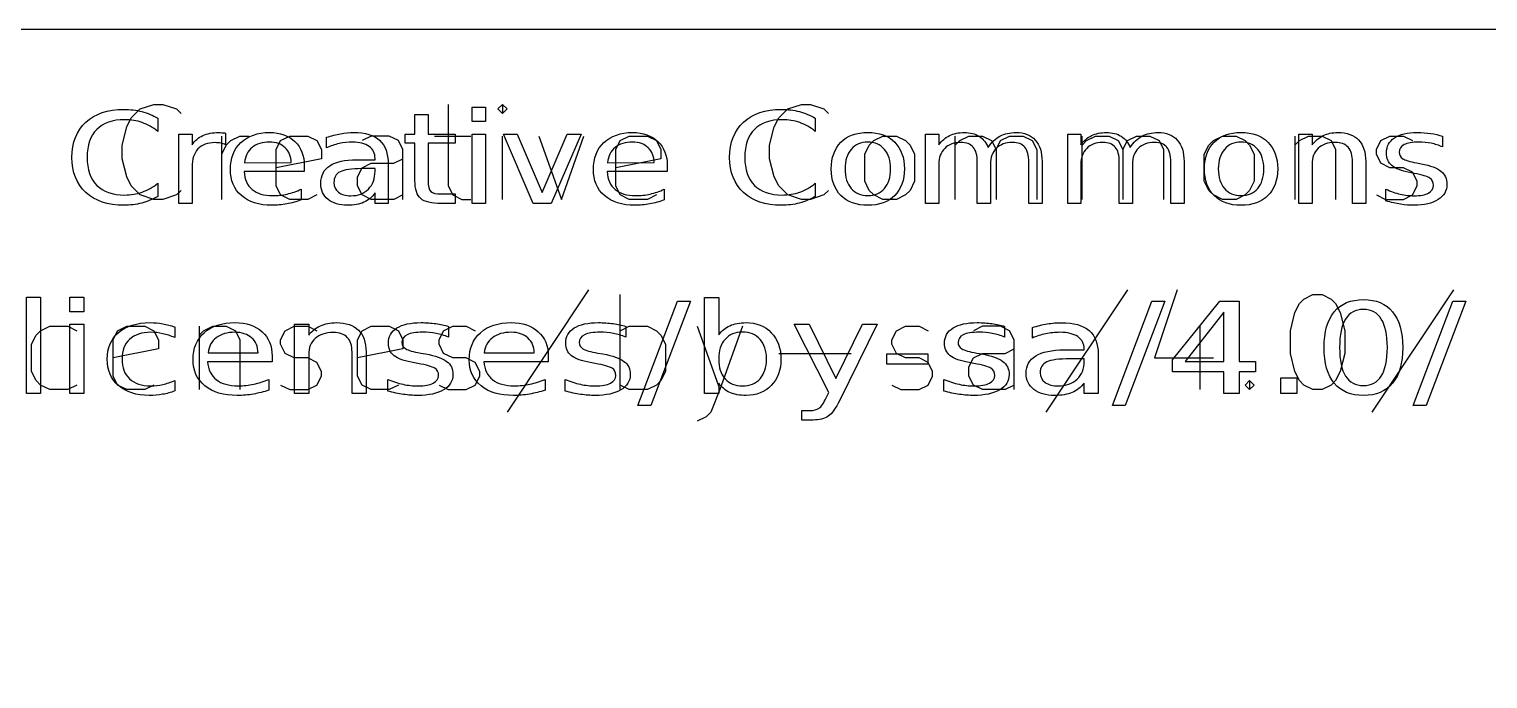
# Model space of a CAD drawing. Header units: millimetres. Extents: x 10 to 287, y 10 to 200.
# Drawn here: x 214.71 to 237.72, y 33.75 to 44 of the extents above; entities that cross this region are included whole.
import ezdxf

# ---------------------------------------------------------------- set-up
doc = ezdxf.new("R2010")
doc.units = ezdxf.units.MM
doc.layers.get('0').update_dxf_attribs({"linetype": 'CONTINUOUS'})

msp = doc.modelspace()

# ---------------------------------------------------------------- linework, layer by layer
at = {"color": 7}
for points in [[(177.0022, 44), (285.0022, 44), (285.0022, 12), (177.0022, 12)], [(216.73344, 42.59564)], [(221.69614, 42.76934), (221.90278, 42.76934), (221.90278, 42.5418), (221.69614, 42.5418)], [(227.10692, 42.59557)], [(221.69614, 42.34356), (221.90278, 42.34356), (221.90278, 41.24981), (221.69614, 41.24981)], [(222.1869, 42.34356), (222.40589, 42.34356), (222.79896, 41.42559), (223.19202, 42.34356), (223.41101, 42.34356), (222.93934, 41.24981), (222.65858, 41.24981)], [(227.93572, 42.36988)], [(233.8238, 42.3699)], [(228.1723, 41.3139), (228.0295, 41.3853), (227.958, 41.4567), (227.8866, 41.5996), (227.8866, 42.0282), (227.958, 42.171), (228.0295, 42.2424), (228.1723, 42.3139), (228.3866, 42.3139), (228.5295, 42.2424), (228.6009, 42.171), (228.6723, 42.0282), (228.6723, 41.5996), (228.6009, 41.4567), (228.5295, 41.3853), (228.3866, 41.3139)], [(227.93574, 42.21754)], [(233.5295, 41.3139), (233.3866, 41.3853), (233.3152, 41.4567), (233.2437, 41.5996), (233.2437, 42.0282), (233.3152, 42.171), (233.3866, 42.2424), (233.5295, 42.3139), (233.7437, 42.3139), (233.8866, 42.2424), (233.958, 42.171), (234.0295, 42.0282), (234.0295, 41.5996), (233.958, 41.4567), (233.8866, 41.3853), (233.7437, 41.3139)], [(233.82382, 42.21756)], [(235.78912, 41.90985)], [(219.04577, 41.84162)], [(224.77213, 41.84159)], [(234.958, 39.8139), (235.1009, 39.8139), (235.2437, 39.7424), (235.3152, 39.671), (235.3866, 39.5282), (235.458, 39.2424), (235.458, 38.8853), (235.3866, 38.5996), (235.3152, 38.4567), (235.2437, 38.3853), (235.1009, 38.3139), (234.958, 38.3139), (234.8152, 38.3853), (234.7437, 38.4567), (234.6723, 38.5996), (234.6009, 38.8853), (234.6009, 39.2424), (234.6723, 39.5282), (234.7437, 39.671), (234.8152, 39.7424)], [(214.66527, 39.76945), (214.88643, 39.76945), (214.88643, 38.24992), (214.66527, 38.24992)], [(215.34918, 39.76945), (215.57034, 39.76945), (215.57034, 39.54191), (215.34918, 39.54191)], [(224.93353, 39.70783), (225.13786, 39.70783), (224.51285, 38.06427), (224.30851, 38.06427)], [(232.41807, 39.70781), (232.6224, 39.70781), (231.99739, 38.06425), (231.79306, 38.06425)], [(233.48901, 39.70781), (233.7943, 39.70781), (233.7943, 38.75761), (234.05032, 38.75761), (234.05032, 38.59355), (233.7943, 38.59355), (233.7943, 38.2498), (233.55271, 38.2498), (233.55271, 38.59355), (232.7426, 38.59355), (232.7426, 38.78398)], [(235.75348, 39.73417)], [(235.75348, 39.57792)], [(237.16217, 39.70777), (237.3665, 39.70777), (236.74148, 38.06421), (236.53715, 38.06421)], [(233.55271, 39.53593), (232.93972, 38.75761), (233.55271, 38.75761)], [(215.34918, 39.34367), (215.57034, 39.34367), (215.57034, 38.24992), (215.34918, 38.24992)], [(217.00186, 39.30168)], [(221.31925, 39.31147)], [(224.11619, 39.31143)], [(230.0923, 39.31143)], [(220.01998, 38.90991)], [(218.53795, 38.8417)], [(222.89502, 38.84164)], [(226.3362, 38.79572)], [(228.23408, 38.87775), (228.88193, 38.87775), (228.88193, 38.71759), (228.23408, 38.71759)], [(234.45177, 38.49784), (234.70538, 38.49784), (234.70538, 38.2498), (234.45177, 38.2498)]]:
    msp.add_lwpolyline(points, close=True, dxfattribs=at)
for points in [[(217.1009, 41.4567), (217.0295, 41.3853), (216.8152, 41.3139), (216.6723, 41.3139), (216.458, 41.3853), (216.3152, 41.5282), (216.2437, 41.671), (216.1723, 41.9567), (216.1723, 42.171), (216.2437, 42.4567), (216.3152, 42.5996), (216.458, 42.7424), (216.6723, 42.8139), (216.8152, 42.8139), (217.0295, 42.7424), (217.1009, 42.671)], [(221.3152, 42.8139), (221.3152, 41.5282), (221.3866, 41.3853), (221.5295, 41.3139), (221.6723, 41.3139)], [(222.1723, 42.8139), (222.1009, 42.7424), (222.1723, 42.671), (222.2437, 42.7424), (222.1723, 42.8139), (222.1723, 42.671)], [(227.3152, 41.4567), (227.2437, 41.3853), (227.0295, 41.3139), (226.8866, 41.3139), (226.6723, 41.3853), (226.5295, 41.5282), (226.458, 41.671), (226.3866, 41.9567), (226.3866, 42.171), (226.458, 42.4567), (226.5295, 42.5996), (226.6723, 42.7424), (226.8866, 42.8139), (227.0295, 42.8139), (227.2437, 42.7424), (227.3152, 42.671)], [(216.73344, 42.59554), (216.73344, 42.38753)], [(220.79098, 41.61019), (220.79098, 42.20394), (220.63937, 42.20394), (220.63937, 42.34359), (220.79098, 42.34359), (220.79098, 42.65413), (220.99873, 42.6541)], [(220.99873, 42.6541), (220.99873, 42.34356), (221.42436, 42.34356), (221.42436, 42.20391), (220.99873, 42.20391), (220.99873, 41.61016)], [(227.10692, 42.59547), (227.10692, 42.38746)], [(217.27477, 41.82624), (217.27477, 41.25007), (217.06701, 41.25007), (217.06701, 42.34382), (217.27477, 42.34382), (217.27477, 42.1739)], [(217.80265, 42.36016), (217.8037, 42.17562)], [(229.05545, 41.868), (229.05545, 41.24984), (228.84769, 41.24984), (228.84769, 42.34359), (229.05545, 42.34359), (229.05545, 42.17367)], [(231.29588, 41.868), (231.29588, 41.24984), (231.08812, 41.24984), (231.08812, 42.34359), (231.29588, 42.34359), (231.29588, 42.17367)], [(234.94347, 41.86788), (234.94347, 41.24972), (234.73571, 41.24972), (234.73571, 42.34347), (234.94347, 42.34347), (234.94347, 42.17355)], [(217.7437, 41.3139), (217.7437, 42.3139)], [(217.7437, 42.0282), (217.8152, 42.171), (217.8866, 42.2424), (218.0295, 42.3139), (218.1723, 42.3139)], [(219.2437, 41.3853), (219.1009, 41.3139), (218.8152, 41.3139), (218.6723, 41.3853), (218.6009, 41.5282), (218.6009, 42.0996), (218.6723, 42.2424), (218.8152, 42.3139), (219.1009, 42.3139), (219.2437, 42.2424), (219.3152, 42.0996), (219.3152, 41.9567), (218.6009, 41.8139)], [(219.39844, 42.12761), (219.39844, 42.29362)], [(220.6009, 41.3139), (220.6009, 42.0996), (220.5295, 42.2424), (220.3866, 42.3139), (220.1009, 42.3139), (219.958, 42.2424)], [(221.1009, 42.3139), (221.6723, 42.3139)], [(222.1723, 41.3139), (222.1723, 42.3139)], [(222.7437, 42.3139), (223.1009, 41.3139), (223.458, 42.3139)], [(224.6009, 41.3853), (224.458, 41.3139), (224.1723, 41.3139), (224.0295, 41.3853), (223.958, 41.5282), (223.958, 42.0996), (224.0295, 42.2424), (224.1723, 42.3139), (224.458, 42.3139), (224.6009, 42.2424), (224.6723, 42.0996), (224.6723, 41.9567), (223.958, 41.8139)], [(229.3152, 41.3139), (229.3152, 42.3139)], [(229.3152, 42.171), (229.3866, 42.2424), (229.5295, 42.3139), (229.7437, 42.3139), (229.8866, 42.2424), (229.958, 42.0996), (229.958, 41.3139)], [(229.83483, 42.13372), (229.83477, 42.13356)], [(229.958, 42.0996), (230.0295, 42.2424), (230.1723, 42.3139), (230.3866, 42.3139), (230.5295, 42.2424), (230.6009, 42.0996), (230.6009, 41.3139)], [(231.3152, 41.3139), (231.3152, 42.3139)], [(231.3152, 42.171), (231.3866, 42.2424), (231.5295, 42.3139), (231.7437, 42.3139), (231.8866, 42.2424), (231.958, 42.0996), (231.958, 41.3139)], [(231.958, 42.0996), (232.0295, 42.2424), (232.1723, 42.3139), (232.3866, 42.3139), (232.5295, 42.2424), (232.6009, 42.0996), (232.6009, 41.3139)], [(232.07527, 42.13372), (232.07523, 42.13356)], [(234.6723, 42.3139), (234.6723, 41.3139)], [(234.6723, 42.171), (234.7437, 42.2424), (234.8866, 42.3139), (235.1009, 42.3139), (235.2437, 42.2424), (235.3152, 42.0996), (235.3152, 41.3139)], [(235.958, 41.3853), (236.1009, 41.3139), (236.3866, 41.3139), (236.5295, 41.3853), (236.6009, 41.5282), (236.6009, 41.5996), (236.5295, 41.7424), (236.3866, 41.8139), (236.1723, 41.8139), (236.0295, 41.8853), (235.958, 42.0282), (235.958, 42.0996), (236.0295, 42.2424), (236.1723, 42.3139), (236.3866, 42.3139), (236.5295, 42.2424)], [(237.00296, 42.3114), (237.00311, 42.31131)], [(237.00311, 42.31131), (237.00311, 42.14139)], [(218.10247, 41.89332), (218.83913, 41.89433)], [(219.87233, 41.94011), (220.16207, 41.94011), (220.16207, 41.95771)], [(220.6009, 41.3853), (220.458, 41.3139), (220.1009, 41.3139), (219.958, 41.3853), (219.8866, 41.5282), (219.8866, 41.671), (219.958, 41.8139), (220.1009, 41.8853), (220.458, 41.8853), (220.6009, 41.9567)], [(223.82883, 41.89329), (224.56549, 41.8943)], [(229.86962, 41.86792), (229.86962, 41.24976), (229.66186, 41.24976), (229.66186, 41.90405)], [(230.68379, 41.90991), (230.68379, 41.24976), (230.47603, 41.24976), (230.47603, 41.90405)], [(232.11006, 41.86792), (232.11006, 41.24976), (231.9023, 41.24976), (231.9023, 41.90405)], [(232.92424, 41.90991), (232.92424, 41.24976), (232.71648, 41.24976), (232.71648, 41.90405)], [(235.78911, 41.90994), (235.78911, 41.24979), (235.58247, 41.24979), (235.58247, 41.90408)], [(236.59425, 41.88944), (236.66505, 41.87574)], [(219.04577, 41.84163), (219.04577, 41.75373), (218.09568, 41.75373)], [(220.16208, 41.75955), (220.16208, 41.79955), (219.95655, 41.79963)], [(220.36871, 41.87383), (220.36871, 41.24981), (220.16207, 41.24981), (220.16207, 41.41582)], [(220.36875, 41.87363), (220.36871, 41.87383)], [(224.77213, 41.8416), (224.77213, 41.7537), (223.82204, 41.7537)], [(236.5527, 41.7254), (236.4808, 41.7401)], [(216.73344, 41.5682), (216.73344, 41.36214)], [(218.99748, 41.47543), (218.99748, 41.30551)], [(224.72384, 41.4754), (224.72384, 41.30548)], [(227.10692, 41.56813), (227.10692, 41.36207)], [(236.10913, 41.28981), (236.10913, 41.47535)], [(221.21215, 41.40018), (221.4244, 41.40018), (221.4244, 41.24979), (221.21215, 41.24979)], [(223.5295, 39.8853), (222.2437, 37.9567)], [(224.0295, 38.3139), (224.0295, 39.8139)], [(232.0295, 39.8853), (230.7437, 37.9567)], [(232.8152, 39.8853), (232.458, 38.8139), (233.3866, 38.8139)], [(237.1723, 39.8853), (235.8866, 37.9567)], [(225.58378, 38.41395), (225.58378, 38.24989), (225.36142, 38.24989), (225.36142, 39.76942), (225.58378, 39.76942), (225.58378, 39.17755)], [(215.458, 38.3853), (215.3152, 38.3139), (215.0295, 38.3139), (214.8866, 38.3853), (214.8152, 38.4567), (214.7437, 38.5996), (214.7437, 39.0282), (214.8152, 39.171), (214.8866, 39.2424), (215.0295, 39.3139), (215.3152, 39.3139), (215.458, 39.2424)], [(216.6723, 38.3853), (216.5295, 38.3139), (216.2437, 38.3139), (216.1009, 38.3853), (216.0295, 38.5282), (216.0295, 39.0996), (216.1009, 39.2424), (216.2437, 39.3139), (216.5295, 39.3139), (216.6723, 39.2424), (216.7437, 39.0996), (216.7437, 38.9567), (216.0295, 38.8139)], [(217.00186, 39.30168), (217.00186, 39.13371)], [(217.3866, 39.3139), (217.3866, 38.3139)], [(217.3866, 39.171), (217.458, 39.2424), (217.6009, 39.3139), (217.8152, 39.3139), (217.958, 39.2424), (218.0295, 39.0996), (218.0295, 38.3139)], [(218.6723, 38.3853), (218.8152, 38.3139), (219.1009, 38.3139), (219.2437, 38.3853), (219.3152, 38.5282), (219.3152, 38.5996), (219.2437, 38.7424), (219.1009, 38.8139), (218.8866, 38.8139), (218.7437, 38.8853), (218.6723, 39.0282), (218.6723, 39.0996), (218.7437, 39.2424), (218.8866, 39.3139), (219.1009, 39.3139), (219.2437, 39.2424)], [(219.11491, 38.86795), (219.11491, 38.24979), (218.89255, 38.24979), (218.89255, 39.34354), (219.11491, 39.34354), (219.11491, 39.17362)], [(220.5295, 38.3853), (220.3866, 38.3139), (220.1009, 38.3139), (219.958, 38.3853), (219.8866, 38.5282), (219.8866, 39.0996), (219.958, 39.2424), (220.1009, 39.3139), (220.3866, 39.3139), (220.5295, 39.2424), (220.6009, 39.0996), (220.6009, 38.9567), (219.8866, 38.8139)], [(221.1723, 38.3853), (221.3152, 38.3139), (221.6009, 38.3139), (221.7437, 38.3853), (221.8152, 38.5282), (221.8152, 38.5996), (221.7437, 38.7424), (221.6009, 38.8139), (221.3866, 38.8139), (221.2437, 38.8853), (221.1723, 39.0282), (221.1723, 39.0996), (221.2437, 39.2424), (221.3866, 39.3139), (221.6009, 39.3139), (221.7437, 39.2424)], [(221.31926, 39.31138), (221.31926, 39.14146)], [(224.0295, 39.2424), (224.1723, 39.3139), (224.458, 39.3139), (224.6009, 39.2424), (224.6723, 39.171), (224.7437, 39.0282), (224.7437, 38.5996), (224.6723, 38.4567), (224.6009, 38.3853), (224.458, 38.3139), (224.1723, 38.3139), (224.0295, 38.3853)], [(224.1162, 39.31134), (224.1162, 39.14142)], [(225.2437, 39.3139), (225.6009, 38.3139)], [(225.958, 39.3139), (225.6009, 38.3139), (225.458, 37.9567), (225.3866, 37.8853), (225.2437, 37.8139)], [(227.27853, 38.18537), (227.31823, 38.26737), (226.77374, 39.34354), (227.00812, 39.34354), (227.42881, 38.48807), (227.84949, 39.34354), (228.08387, 39.34354), (227.49248, 38.14826)], [(228.3152, 38.3853), (228.458, 38.3139), (228.7437, 38.3139), (228.8866, 38.3853), (228.958, 38.5282), (228.958, 38.5996), (228.8866, 38.7424), (228.7437, 38.8139), (228.5295, 38.8139), (228.3866, 38.8853), (228.3152, 39.0282), (228.3152, 39.0996), (228.3866, 39.2424), (228.5295, 39.3139), (228.7437, 39.3139), (228.8866, 39.2424)], [(230.2437, 38.3139), (230.2437, 39.0996), (230.1723, 39.2424), (230.0295, 39.3139), (229.7437, 39.3139), (229.6009, 39.2424)], [(230.0923, 39.31134), (230.0923, 39.14142)], [(230.53101, 39.1276), (230.53101, 39.29361)], [(233.1723, 39.3139), (233.1723, 38.3139)], [(217.52832, 38.8934), (218.3168, 38.89441)], [(220.01996, 38.91001), (220.01996, 38.24986), (219.7988, 38.24986), (219.7988, 38.90415)], [(220.88179, 38.88951), (220.95749, 38.87581)], [(221.88538, 38.89334), (222.67386, 38.89435)], [(223.67873, 38.88947), (223.75443, 38.87577)], [(230.2437, 38.3853), (230.1009, 38.3139), (229.7437, 38.3139), (229.6009, 38.3853), (229.5295, 38.5282), (229.5295, 38.671), (229.6009, 38.8139), (229.7437, 38.8853), (230.1009, 38.8853), (230.2437, 38.9567)], [(229.65483, 38.88947), (229.73053, 38.87577)], [(231.03823, 38.9401), (231.34833, 38.9401), (231.34833, 38.9577)], [(218.53795, 38.84171), (218.53795, 38.75381), (217.52111, 38.75381)], [(220.8373, 38.72547), (220.7604, 38.74017)], [(222.89502, 38.84165), (222.89502, 38.75375), (221.87817, 38.75375)], [(223.63424, 38.72543), (223.55734, 38.74013)], [(226.5295, 38.8853), (227.6723, 38.8853)], [(229.61034, 38.72543), (229.53344, 38.74013)], [(231.34831, 38.75954), (231.34831, 38.79954), (231.12838, 38.79962)], [(231.56949, 38.87382), (231.56949, 38.2498), (231.34833, 38.2498), (231.34833, 38.41581)], [(231.56949, 38.87361), (231.56949, 38.87382)], [(217.00186, 38.45796), (217.00186, 38.29194)], [(218.48627, 38.47551), (218.48627, 38.30559)], [(220.36256, 38.28988), (220.36256, 38.47542)], [(222.84334, 38.47545), (222.84334, 38.30553)], [(223.1595, 38.28984), (223.1595, 38.47538)], [(229.13561, 38.28984), (229.13561, 38.47538)], [(233.958, 38.4567), (234.0295, 38.3853), (233.958, 38.3139), (233.8866, 38.3853), (233.958, 38.4567), (233.958, 38.3139)], [(227.0718, 37.83377), (226.89511, 37.83377), (226.89511, 37.98416), (227.02492, 37.98416)]]:
    msp.add_lwpolyline(points, dxfattribs=at)
for points in [[(215.6003, 42.53114), (215.746293, 42.666553), (215.946193, 42.73426), (216.2, 42.73426)], [(216.21348, 42.5721), (216.021813, 42.5721), (215.87507, 42.520993), (215.77325, 42.41878)], [(216.2, 42.73426), (216.300327, 42.73426), (216.394663, 42.72256), (216.48301, 42.69916)], [(216.48862, 42.5262), (216.40252, 42.5568), (216.310807, 42.5721), (216.21348, 42.5721)], [(216.48301, 42.69916), (216.572103, 42.67636), (216.65558, 42.641853), (216.73344, 42.59564)], [(225.97378, 42.53107), (226.119773, 42.666483), (226.319673, 42.73419), (226.57348, 42.73419)], [(226.58696, 42.57203), (226.395293, 42.57203), (226.24855, 42.520923), (226.14673, 42.41871)], [(226.57348, 42.73419), (226.673807, 42.73419), (226.76814, 42.72249), (226.85648, 42.69909)], [(226.8621, 42.52613), (226.776, 42.55673), (226.684287, 42.57203), (226.58696, 42.57203)], [(226.85648, 42.69909), (226.94558, 42.67629), (227.02906, 42.641783), (227.10692, 42.59557)], [(215.38131, 41.97743), (215.38131, 42.211803), (215.454307, 42.396373), (215.6003, 42.53114)], [(215.77325, 42.41878), (215.671423, 42.31722), (215.62051, 42.170087), (215.62051, 41.97738)], [(216.73344, 42.38753), (216.657073, 42.449397), (216.575467, 42.49562), (216.48862, 42.5262)], [(217.44435, 42.32136), (217.513977, 42.353893), (217.598577, 42.37016), (217.69815, 42.37016)], [(217.69815, 42.37016), (217.71235, 42.37016), (217.728083, 42.36916), (217.74535, 42.36716)], [(217.74535, 42.36716), (217.76255, 42.365827), (217.78165, 42.363493), (217.80265, 42.36016)], [(218.04627, 42.21174), (218.157823, 42.317207), (218.307937, 42.36994), (218.49661, 42.36994)], [(218.49661, 42.36994), (218.66581, 42.36994), (218.79945, 42.322417), (218.89753, 42.22737)], [(219.39844, 42.29362), (219.47406, 42.31902), (219.547433, 42.337887), (219.61856, 42.35022)], [(219.61856, 42.35022), (219.689687, 42.36322), (219.75894, 42.36972), (219.82632, 42.36972)], [(219.82632, 42.36972), (220.008253, 42.36972), (220.14414, 42.328707), (220.23398, 42.24668)], [(223.77263, 42.21171), (223.884183, 42.317177), (224.034297, 42.36991), (224.22297, 42.36991)], [(224.22297, 42.36991), (224.39217, 42.36991), (224.52581, 42.322387), (224.62389, 42.22734)], [(225.75479, 41.97736), (225.75479, 42.211733), (225.827787, 42.396303), (225.97378, 42.53107)], [(226.14673, 42.41871), (226.044903, 42.31715), (225.99399, 42.170017), (225.99399, 41.97731)], [(227.10692, 42.38746), (227.030553, 42.449327), (226.948947, 42.49555), (226.8621, 42.52613)], [(227.51121, 42.21754), (227.613783, 42.3191), (227.755287, 42.36988), (227.93572, 42.36988)], [(227.93572, 42.36988), (228.115407, 42.36988), (228.256537, 42.3191), (228.35911, 42.21754)], [(229.22503, 42.3221), (229.290897, 42.354033), (229.369133, 42.37), (229.45974, 42.37)], [(229.45974, 42.37), (229.55108, 42.37), (229.62857, 42.349833), (229.69221, 42.3095)], [(230.02007, 42.31227), (230.09195, 42.35067), (230.176553, 42.36987), (230.27388, 42.36987)], [(230.27388, 42.36987), (230.4049, 42.36987), (230.505973, 42.329833), (230.5771, 42.24976)], [(231.46546, 42.3221), (231.531327, 42.354033), (231.609567, 42.37), (231.70018, 42.37)], [(231.70018, 42.37), (231.79152, 42.37), (231.869007, 42.349833), (231.93264, 42.3095)], [(232.26053, 42.31227), (232.332403, 42.35067), (232.417007, 42.36987), (232.51434, 42.36987)], [(232.51434, 42.36987), (232.64536, 42.36987), (232.746433, 42.329833), (232.81756, 42.24976)], [(233.39929, 42.21756), (233.501857, 42.31912), (233.64336, 42.3699), (233.8238, 42.3699)], [(233.8238, 42.3699), (234.00348, 42.3699), (234.144607, 42.31912), (234.24718, 42.21756)], [(235.11754, 42.32101), (235.184927, 42.353543), (235.262417, 42.36981), (235.35001, 42.36981)], [(235.35001, 42.36981), (235.49451, 42.36981), (235.60382, 42.33075), (235.67794, 42.25263)], [(236.24379, 42.286), (236.327643, 42.342), (236.446683, 42.37), (236.60091, 42.37)], [(236.60091, 42.37), (236.677277, 42.37), (236.749153, 42.365133), (236.81654, 42.3554)], [(236.81654, 42.3554), (236.88392, 42.3456), (236.94606, 42.330933), (237.00296, 42.3114)], [(217.27477, 42.1739), (217.31817, 42.2403), (217.374697, 42.289453), (217.44435, 42.32136)], [(217.36797, 42.11042), (217.305837, 42.044687), (217.27477, 41.94996), (217.27477, 41.82624)], [(217.6375, 42.21002), (217.5207, 42.21002), (217.430857, 42.17682), (217.36797, 42.11042)], [(217.7273, 42.20102), (217.700367, 42.20702), (217.670433, 42.21002), (217.6375, 42.21002)], [(217.8037, 42.17562), (217.7805, 42.187353), (217.755033, 42.19582), (217.7273, 42.20102)], [(217.88006, 41.78596), (217.88006, 41.965), (217.935463, 42.106927), (218.04627, 42.21174)], [(218.22151, 42.13258), (218.152637, 42.075913), (218.112957, 41.99616), (218.10247, 41.89332)], [(218.4989, 42.21758), (218.383607, 42.21758), (218.291143, 42.189247), (218.22151, 42.13258)], [(218.74373, 42.12968), (218.68233, 42.18828), (218.60072, 42.21758), (218.4989, 42.21758)], [(218.83913, 41.89433), (218.837797, 41.992637), (218.805997, 42.071087), (218.74373, 42.12968)], [(218.89753, 42.22737), (218.996357, 42.13297), (219.04577, 42.004387), (219.04577, 41.84162)], [(219.59498, 42.19501), (219.526847, 42.18001), (219.461333, 42.157543), (219.39844, 42.12761)], [(219.80498, 42.21751), (219.733107, 42.21751), (219.663107, 42.21001), (219.59498, 42.19501)], [(220.06777, 42.14911), (220.005637, 42.19471), (219.91804, 42.21751), (219.80498, 42.21751)], [(220.16207, 41.95771), (220.16207, 42.04039), (220.130637, 42.10419), (220.06777, 42.14911)], [(220.23398, 42.24668), (220.323827, 42.164647), (220.36875, 42.040297), (220.36875, 41.87363)], [(223.60642, 41.78593), (223.60642, 41.96497), (223.661823, 42.106897), (223.77263, 42.21171)], [(223.94787, 42.13255), (223.878997, 42.075883), (223.839317, 41.99613), (223.82883, 41.89329)], [(224.22526, 42.21755), (224.109967, 42.21755), (224.017503, 42.189217), (223.94787, 42.13255)], [(224.47009, 42.12965), (224.40869, 42.18825), (224.32708, 42.21755), (224.22526, 42.21755)], [(224.56549, 41.8943), (224.564157, 41.992607), (224.532357, 42.071057), (224.47009, 42.12965)], [(224.62389, 42.22734), (224.722717, 42.13294), (224.77213, 42.004357), (224.77213, 41.84159)], [(227.35848, 41.79567), (227.35848, 41.975357), (227.40939, 42.11598), (227.51121, 42.21754)], [(227.93572, 42.21754), (227.824913, 42.21754), (227.737317, 42.17978), (227.67293, 42.10426)], [(228.19741, 42.10328), (228.13301, 42.179453), (228.045787, 42.21754), (227.93574, 42.21754)], [(228.35911, 42.21754), (228.461677, 42.11598), (228.51296, 41.975357), (228.51296, 41.79567)], [(229.05545, 42.17367), (229.10265, 42.240723), (229.159177, 42.2902), (229.22503, 42.3221)], [(229.14865, 42.11995), (229.086517, 42.058083), (229.05545, 41.9741), (229.05545, 41.868)], [(229.40021, 42.21365), (229.294643, 42.21365), (229.21079, 42.182417), (229.14865, 42.11995)], [(229.59786, 42.13745), (229.555193, 42.18825), (229.48931, 42.21365), (229.40021, 42.21365)], [(229.66186, 41.90405), (229.66186, 42.009523), (229.640527, 42.087323), (229.59786, 42.13745)], [(229.69221, 42.3095), (229.75661, 42.2691), (229.80415, 42.210507), (229.83483, 42.13372)], [(229.83477, 42.13356), (229.886437, 42.214287), (229.948203, 42.273857), (230.02007, 42.31227)], [(229.96282, 42.12085), (229.900687, 42.058983), (229.86962, 41.974673), (229.86962, 41.86792)], [(230.21663, 42.21365), (230.109563, 42.21365), (230.02496, 42.182717), (229.96282, 42.12085)], [(230.41203, 42.13745), (230.369363, 42.18825), (230.30423, 42.21365), (230.21663, 42.21365)], [(230.47603, 41.90405), (230.47603, 42.00887), (230.454697, 42.08667), (230.41203, 42.13745)], [(230.5771, 42.24976), (230.648227, 42.170333), (230.68379, 42.05705), (230.68379, 41.90991)], [(231.29588, 42.17367), (231.34308, 42.240723), (231.399607, 42.2902), (231.46546, 42.3221)], [(231.38908, 42.11995), (231.326947, 42.058083), (231.29588, 41.9741), (231.29588, 41.868)], [(231.64064, 42.21365), (231.53508, 42.21365), (231.451227, 42.182417), (231.38908, 42.11995)], [(231.8383, 42.13745), (231.795633, 42.18825), (231.729747, 42.21365), (231.64064, 42.21365)], [(231.9023, 41.90405), (231.9023, 42.009523), (231.880967, 42.087323), (231.8383, 42.13745)], [(231.93264, 42.3095), (231.99704, 42.2691), (232.044583, 42.210507), (232.07527, 42.13372)], [(232.07523, 42.13356), (232.126897, 42.214287), (232.188663, 42.273857), (232.26053, 42.31227)], [(232.20326, 42.12085), (232.141127, 42.058983), (232.11006, 41.974673), (232.11006, 41.86792)], [(232.45707, 42.21365), (232.35001, 42.21365), (232.265407, 42.182717), (232.20326, 42.12085)], [(232.65248, 42.13745), (232.609813, 42.18825), (232.544677, 42.21365), (232.45707, 42.21365)], [(232.71648, 41.90405), (232.71648, 42.00887), (232.695147, 42.08667), (232.65248, 42.13745)], [(232.81756, 42.24976), (232.88868, 42.170333), (232.92424, 42.05705), (232.92424, 41.90991)], [(233.24655, 41.79569), (233.24655, 41.975377), (233.297463, 42.116), (233.39929, 42.21756)], [(233.8238, 42.21756), (233.712993, 42.21756), (233.625393, 42.1798), (233.561, 42.10428)], [(234.08548, 42.1033), (234.02108, 42.179473), (233.93386, 42.21756), (233.82382, 42.21756)], [(234.24718, 42.21756), (234.349753, 42.116), (234.40104, 41.975377), (234.40104, 41.79569)], [(234.94347, 42.17355), (234.99287, 42.239283), (235.050893, 42.288437), (235.11754, 42.32101)], [(235.04007, 42.12081), (234.97567, 42.058943), (234.94347, 41.974633), (234.94347, 41.86788)], [(235.30399, 42.21361), (235.192437, 42.21361), (235.104463, 42.182677), (235.04007, 42.12081)], [(235.51287, 42.13651), (235.46647, 42.18791), (235.396843, 42.21361), (235.30399, 42.21361)], [(235.58247, 41.90408), (235.58247, 42.0076), (235.55927, 42.085077), (235.51287, 42.13651)], [(235.67794, 42.25263), (235.75206, 42.175157), (235.78912, 42.060897), (235.78912, 41.90985)], [(236.11801, 42.04772), (236.11801, 42.150587), (236.159937, 42.230013), (236.24379, 42.286)], [(236.39442, 42.17849), (236.343487, 42.151157), (236.31802, 42.11014), (236.31802, 42.05544)], [(236.62577, 42.21949), (236.523197, 42.21949), (236.44608, 42.205823), (236.39442, 42.17849)], [(236.82118, 42.19999), (236.758313, 42.21299), (236.693177, 42.21949), (236.62577, 42.21949)], [(237.00311, 42.14139), (236.94471, 42.167457), (236.884067, 42.18699), (236.82118, 42.19999)], [(215.6003, 41.42372), (215.454307, 41.559133), (215.38131, 41.743703), (215.38131, 41.97743)], [(215.62051, 41.97738), (215.62051, 41.78532), (215.671423, 41.638183), (215.77325, 41.53597)], [(219.44782, 41.84641), (219.5429, 41.908877), (219.684403, 41.94011), (219.87233, 41.94011)], [(225.97378, 41.42365), (225.827787, 41.559063), (225.75479, 41.743633), (225.75479, 41.97736)], [(225.99399, 41.97731), (225.99399, 41.78525), (226.044903, 41.638113), (226.14673, 41.5359)], [(227.67293, 42.10426), (227.60853, 42.029393), (227.57633, 41.92653), (227.57633, 41.79567)], [(228.29401, 41.79567), (228.29401, 41.925223), (228.26181, 42.02776), (228.19741, 42.10328)], [(233.561, 42.10428), (233.4966, 42.029413), (233.4644, 41.92655), (233.4644, 41.79569)], [(234.18208, 41.79569), (234.18208, 41.925243), (234.14988, 42.02778), (234.08548, 42.1033)], [(236.20341, 41.84752), (236.146477, 41.896387), (236.11801, 41.96312), (236.11801, 42.04772)], [(236.31802, 42.05544), (236.31802, 42.013773), (236.336353, 41.980907), (236.37302, 41.95684)], [(236.37302, 41.95684), (236.409687, 41.933373), (236.48343, 41.910907), (236.59425, 41.88944)], [(218.05526, 41.37385), (217.93846, 41.475417), (217.88006, 41.612787), (217.88006, 41.78596)], [(218.09568, 41.75373), (218.10468, 41.630037), (218.147357, 41.535637), (218.22371, 41.47053)], [(219.30632, 41.56809), (219.30632, 41.691137), (219.353487, 41.78391), (219.44782, 41.84641)], [(219.60954, 41.74983), (219.54514, 41.71663), (219.51294, 41.65999), (219.51294, 41.57991)], [(219.95655, 41.79963), (219.789597, 41.79963), (219.673927, 41.78303), (219.60954, 41.74983)], [(220.05764, 41.47733), (220.127267, 41.54829), (220.16208, 41.642363), (220.16208, 41.75955)], [(223.78162, 41.37382), (223.66482, 41.475387), (223.60642, 41.612757), (223.60642, 41.78593)], [(223.82204, 41.7537), (223.83104, 41.630007), (223.873717, 41.535607), (223.95007, 41.4705)], [(227.51121, 41.37379), (227.40939, 41.476003), (227.35848, 41.61663), (227.35848, 41.79567)], [(227.57633, 41.79567), (227.57633, 41.66481), (227.608163, 41.56162), (227.67183, 41.4861)], [(228.19741, 41.48707), (228.26181, 41.56259), (228.29401, 41.665457), (228.29401, 41.79567)], [(228.51296, 41.79567), (228.51296, 41.61663), (228.461677, 41.476003), (228.35911, 41.37379)], [(233.39929, 41.37381), (233.297463, 41.476023), (233.24655, 41.61665), (233.24655, 41.79569)], [(233.4644, 41.79569), (233.4644, 41.66483), (233.496233, 41.56164), (233.5599, 41.48612)], [(234.08548, 41.48709), (234.14988, 41.56261), (234.18208, 41.665477), (234.18208, 41.79569)], [(234.40104, 41.79569), (234.40104, 41.61665), (234.349753, 41.476023), (234.24718, 41.37381)], [(236.4808, 41.7401), (236.352773, 41.763567), (236.26031, 41.799373), (236.20341, 41.84752)], [(236.80089, 41.6502), (236.763423, 41.676267), (236.680693, 41.701333), (236.5527, 41.7254)], [(236.66505, 41.87574), (236.81179, 41.848407), (236.915857, 41.80967), (236.97725, 41.75953)], [(236.85819, 41.53789), (236.85819, 41.586757), (236.83909, 41.624193), (236.80089, 41.6502)], [(236.97725, 41.75953), (237.039383, 41.710063), (237.07045, 41.64073), (237.07045, 41.55153)], [(216.2, 41.22157), (215.946193, 41.22157), (215.746293, 41.288953), (215.6003, 41.42372)], [(215.77325, 41.53597), (215.87507, 41.43441), (216.021813, 41.38363), (216.21348, 41.38363)], [(216.21348, 41.38363), (216.310807, 41.38363), (216.40252, 41.39893), (216.48862, 41.42953)], [(216.48862, 41.42953), (216.575467, 41.46013), (216.657073, 41.506353), (216.73344, 41.5682)], [(218.22371, 41.47053), (218.300823, 41.406063), (218.407887, 41.37383), (218.5449, 41.37383)], [(218.77512, 41.39923), (218.849987, 41.416163), (218.924107, 41.441563), (218.99748, 41.47543)], [(219.41974, 41.31516), (219.344127, 41.378293), (219.30632, 41.462603), (219.30632, 41.56809)], [(219.51294, 41.57991), (219.51294, 41.51611), (219.536907, 41.465327), (219.58484, 41.42756)], [(219.58484, 41.42756), (219.633507, 41.390427), (219.69939, 41.37186), (219.78249, 41.37186)], [(219.78249, 41.37186), (219.897043, 41.37186), (219.98876, 41.407017), (220.05764, 41.47733)], [(220.88198, 41.32699), (220.821313, 41.379057), (220.79098, 41.473457), (220.79098, 41.61019)], [(220.99873, 41.61016), (220.99873, 41.520967), (221.012597, 41.463673), (221.04033, 41.43828)], [(221.04033, 41.43828), (221.068797, 41.41288), (221.12607, 41.40018), (221.21215, 41.40018)], [(223.95007, 41.4705), (224.027183, 41.406033), (224.134247, 41.3738), (224.27126, 41.3738)], [(224.50148, 41.3992), (224.576347, 41.416133), (224.650467, 41.441533), (224.72384, 41.4754)], [(226.57348, 41.2215), (226.319673, 41.2215), (226.119773, 41.288883), (225.97378, 41.42365)], [(226.14673, 41.5359), (226.24855, 41.43434), (226.395293, 41.38356), (226.58696, 41.38356)], [(226.58696, 41.38356), (226.684287, 41.38356), (226.776, 41.39886), (226.8621, 41.42946)], [(226.8621, 41.42946), (226.948947, 41.46006), (227.030553, 41.506283), (227.10692, 41.56813)], [(227.67183, 41.4861), (227.73623, 41.411227), (227.8242, 41.37379), (227.93574, 41.37379)], [(227.93574, 41.37379), (228.0458, 41.37379), (228.133023, 41.41155), (228.19741, 41.48707)], [(233.5599, 41.48612), (233.6243, 41.411247), (233.712273, 41.37381), (233.82382, 41.37381)], [(233.82382, 41.37381), (233.933873, 41.37381), (234.021093, 41.41157), (234.08548, 41.48709)], [(236.10913, 41.47535), (236.185497, 41.440883), (236.26074, 41.41485), (236.33486, 41.39725)], [(236.77959, 41.41485), (236.83199, 41.444117), (236.85819, 41.48513), (236.85819, 41.53789)], [(237.07045, 41.55153), (237.07045, 41.449963), (237.024033, 41.369557), (236.9312, 41.31031)], [(216.48076, 41.25667), (216.392413, 41.23327), (216.298827, 41.22157), (216.2, 41.22157)], [(216.73344, 41.36214), (216.65408, 41.315273), (216.569853, 41.280117), (216.48076, 41.25667)], [(218.53255, 41.22151), (218.331897, 41.22151), (218.1728, 41.27229), (218.05526, 41.37385)], [(218.76951, 41.24301), (218.691643, 41.228677), (218.612657, 41.22151), (218.53255, 41.22151)], [(218.5449, 41.37383), (218.62426, 41.37383), (218.701, 41.382297), (218.77512, 41.39923)], [(218.99748, 41.30551), (218.92336, 41.278177), (218.84737, 41.257343), (218.76951, 41.24301)], [(219.72745, 41.22146), (219.598677, 41.22146), (219.496107, 41.252693), (219.41974, 41.31516)], [(219.98575, 41.26836), (219.915377, 41.237093), (219.829277, 41.22146), (219.72745, 41.22146)], [(220.16207, 41.41582), (220.11487, 41.34942), (220.056097, 41.300267), (219.98575, 41.26836)], [(221.21215, 41.24979), (221.052677, 41.24979), (220.94262, 41.275523), (220.88198, 41.32699)], [(224.25891, 41.22148), (224.058257, 41.22148), (223.89916, 41.27226), (223.78162, 41.37382)], [(224.49587, 41.24298), (224.418003, 41.228647), (224.339017, 41.22148), (224.25891, 41.22148)], [(224.27126, 41.3738), (224.35062, 41.3738), (224.42736, 41.382267), (224.50148, 41.3992)], [(224.72384, 41.30548), (224.64972, 41.278147), (224.57373, 41.257313), (224.49587, 41.24298)], [(226.85424, 41.2566), (226.765893, 41.2332), (226.672307, 41.2215), (226.57348, 41.2215)], [(227.10692, 41.36207), (227.02756, 41.315203), (226.943333, 41.280047), (226.85424, 41.2566)], [(227.93572, 41.22145), (227.755287, 41.22145), (227.613783, 41.27223), (227.51121, 41.37379)], [(228.35911, 41.37379), (228.256537, 41.27223), (228.115407, 41.22145), (227.93572, 41.22145)], [(233.8238, 41.22147), (233.64336, 41.22147), (233.501857, 41.27225), (233.39929, 41.37381)], [(234.24718, 41.37381), (234.144607, 41.27225), (234.00348, 41.22147), (233.8238, 41.22147)], [(236.33936, 41.23901), (236.266733, 41.250077), (236.18999, 41.26701), (236.10913, 41.28981)], [(236.33486, 41.39725), (236.40898, 41.380317), (236.482353, 41.37185), (236.55498, 41.37185)], [(236.55049, 41.22141), (236.483103, 41.22141), (236.412727, 41.227277), (236.33936, 41.23901)], [(236.9312, 41.31031), (236.839107, 41.251043), (236.712203, 41.22141), (236.55049, 41.22141)], [(236.55498, 41.37185), (236.652307, 41.37185), (236.727177, 41.386183), (236.77959, 41.41485)], [(235.29193, 39.53984), (235.398503, 39.669393), (235.552353, 39.73417), (235.75348, 39.73417)], [(235.75348, 39.57792), (235.62848, 39.57792), (235.534327, 39.52779), (235.47102, 39.42753)], [(235.75348, 39.73417), (235.954607, 39.73417), (236.108057, 39.669393), (236.21383, 39.53984)], [(236.03594, 39.42753), (235.973473, 39.52779), (235.87932, 39.57792), (235.75348, 39.57792)], [(216.11723, 39.21675), (216.238223, 39.31897), (216.40369, 39.37008), (216.61363, 39.37008)], [(216.61363, 39.37008), (216.681743, 39.37008), (216.74825, 39.364213), (216.81315, 39.35248)], [(216.81315, 39.35248), (216.878083, 39.341413), (216.940987, 39.32448), (217.00186, 39.30168)], [(217.46822, 39.21182), (217.587613, 39.317293), (217.748273, 39.37003), (217.9502, 39.37003)], [(217.9502, 39.37003), (218.131293, 39.37003), (218.274327, 39.322503), (218.3793, 39.22745)], [(219.30121, 39.32108), (219.37333, 39.353613), (219.456263, 39.36988), (219.55001, 39.36988)], [(219.55001, 39.36988), (219.704663, 39.36988), (219.821653, 39.330817), (219.90098, 39.25269)], [(220.50674, 39.28607), (220.59648, 39.34207), (220.723887, 39.37007), (220.88896, 39.37007)], [(220.88896, 39.37007), (220.970687, 39.37007), (221.04761, 39.365203), (221.11973, 39.35547)], [(221.11973, 39.35547), (221.19185, 39.34567), (221.258357, 39.331003), (221.31925, 39.31147)], [(221.82529, 39.21176), (221.944683, 39.317233), (222.105343, 39.36997), (222.30727, 39.36997)], [(222.30727, 39.36997), (222.488363, 39.36997), (222.631393, 39.322443), (222.73636, 39.22739)], [(223.30368, 39.28603), (223.39342, 39.34203), (223.520827, 39.37003), (223.6859, 39.37003)], [(223.6859, 39.37003), (223.767627, 39.37003), (223.84455, 39.365163), (223.91667, 39.35543)], [(223.91667, 39.35543), (223.98879, 39.34563), (224.055297, 39.330963), (224.11619, 39.31143)], [(225.75927, 39.32208), (225.830583, 39.354013), (225.91552, 39.36998), (226.01408, 39.36998)], [(226.01408, 39.36998), (226.177547, 39.36998), (226.310163, 39.317243), (226.41193, 39.21177)], [(229.27978, 39.28603), (229.369527, 39.34203), (229.496933, 39.37003), (229.662, 39.37003)], [(229.662, 39.37003), (229.743733, 39.37003), (229.820657, 39.365163), (229.89277, 39.35543)], [(229.89277, 39.35543), (229.96489, 39.34563), (230.0314, 39.330963), (230.0923, 39.31143)], [(230.53101, 39.29361), (230.611937, 39.31901), (230.690463, 39.337877), (230.76659, 39.35021)], [(230.76659, 39.35021), (230.84271, 39.36321), (230.91683, 39.36971), (230.98895, 39.36971)], [(230.98895, 39.36971), (231.183663, 39.36971), (231.3291, 39.328693), (231.42526, 39.24666)], [(235.13328, 38.97734), (235.13328, 39.223433), (235.186163, 39.410933), (235.29193, 39.53984)], [(235.47102, 39.42753), (235.408553, 39.327923), (235.37732, 39.17786), (235.37732, 38.97734)], [(236.13084, 38.97734), (236.13084, 39.17786), (236.099207, 39.327923), (236.03594, 39.42753)], [(236.21383, 39.53984), (236.320403, 39.410933), (236.37369, 39.223433), (236.37369, 38.97734)], [(215.93693, 38.79586), (215.93693, 38.97424), (215.99703, 39.114537), (216.11723, 39.21675)], [(216.62325, 39.21771), (216.479817, 39.21771), (216.368433, 39.1806), (216.2891, 39.10638)], [(216.81315, 39.19621), (216.750683, 39.210543), (216.687383, 39.21771), (216.62325, 39.21771)], [(217.00186, 39.13371), (216.939393, 39.16171), (216.87649, 39.182543), (216.81315, 39.19621)], [(217.29033, 38.78604), (217.29033, 38.96508), (217.349627, 39.107007), (217.46822, 39.21182)], [(217.65572, 39.13266), (217.582, 39.075993), (217.539533, 38.99624), (217.52832, 38.8934)], [(217.95261, 39.21766), (217.829203, 39.21766), (217.73024, 39.189327), (217.65572, 39.13266)], [(218.21463, 39.12976), (218.148897, 39.18836), (218.061557, 39.21766), (217.95261, 39.21766)], [(218.3168, 38.89441), (218.315467, 38.992717), (218.28141, 39.071167), (218.21463, 39.12976)], [(218.3793, 39.22745), (218.485067, 39.13305), (218.53795, 39.004467), (218.53795, 38.8417)], [(219.11491, 39.17362), (219.167777, 39.239353), (219.229877, 39.288507), (219.30121, 39.32108)], [(219.21828, 39.12088), (219.149367, 39.059013), (219.11491, 38.974703), (219.11491, 38.86795)], [(219.50073, 39.21368), (219.381337, 39.21368), (219.287187, 39.182747), (219.21828, 39.12088)], [(219.7243, 39.13658), (219.674633, 39.18798), (219.60011, 39.21368), (219.50073, 39.21368)], [(219.7988, 38.90415), (219.7988, 39.00767), (219.773967, 39.085147), (219.7243, 39.13658)], [(219.90098, 39.25269), (219.980313, 39.175217), (220.01998, 39.060957), (220.01998, 38.90991)], [(220.37212, 39.04779), (220.37212, 39.150657), (220.416993, 39.230083), (220.50674, 39.28607)], [(220.66781, 39.17856), (220.613343, 39.151227), (220.58611, 39.11021), (220.58611, 39.05551)], [(220.91541, 39.21956), (220.80563, 39.21956), (220.723097, 39.205893), (220.66781, 39.17856)], [(221.12455, 39.20006), (221.057237, 39.21306), (220.987523, 39.21956), (220.91541, 39.21956)], [(221.31926, 39.14146), (221.256793, 39.167527), (221.19189, 39.18706), (221.12455, 39.20006)], [(221.6474, 38.78598), (221.6474, 38.96502), (221.706697, 39.106947), (221.82529, 39.21176)], [(222.01279, 39.1326), (221.93907, 39.075933), (221.8966, 38.99618), (221.88538, 38.89334)], [(222.30967, 39.2176), (222.18627, 39.2176), (222.08731, 39.189267), (222.01279, 39.1326)], [(222.5717, 39.1297), (222.505967, 39.1883), (222.418623, 39.2176), (222.30967, 39.2176)], [(222.67386, 38.89435), (222.672527, 38.992657), (222.638473, 39.071107), (222.5717, 39.1297)], [(222.73636, 39.22739), (222.842133, 39.13299), (222.89502, 39.004407), (222.89502, 38.84164)], [(223.16906, 39.04775), (223.16906, 39.150617), (223.213933, 39.230043), (223.30368, 39.28603)], [(223.46475, 39.17852), (223.410283, 39.151187), (223.38305, 39.11017), (223.38305, 39.05547)], [(223.71235, 39.21952), (223.60257, 39.21952), (223.520037, 39.205853), (223.46475, 39.17852)], [(223.92149, 39.20002), (223.854177, 39.21302), (223.784463, 39.21952), (223.71235, 39.21952)], [(224.1162, 39.14142), (224.053733, 39.167487), (223.98883, 39.18702), (223.92149, 39.20002)], [(225.58378, 39.17755), (225.630247, 39.242683), (225.688743, 39.29086), (225.75927, 39.32208)], [(225.95999, 39.21954), (225.843003, 39.21954), (225.750853, 39.18178), (225.68354, 39.10626)], [(226.23524, 39.10626), (226.168707, 39.18178), (226.076957, 39.21954), (225.95999, 39.21954)], [(226.41193, 39.21177), (226.514497, 39.106303), (226.56578, 38.967633), (226.56578, 38.79576)], [(229.14516, 39.04775), (229.14516, 39.150617), (229.190033, 39.230043), (229.27978, 39.28603)], [(229.44084, 39.17852), (229.386373, 39.151187), (229.35914, 39.11017), (229.35914, 39.05547)], [(229.68844, 39.21952), (229.57866, 39.21952), (229.496127, 39.205853), (229.44084, 39.17852)], [(229.89758, 39.20002), (229.830273, 39.21302), (229.76056, 39.21952), (229.68844, 39.21952)], [(230.0923, 39.14142), (230.029767, 39.167487), (229.96486, 39.18702), (229.89758, 39.20002)], [(230.74135, 39.195), (230.66843, 39.18), (230.598317, 39.157533), (230.53101, 39.1276)], [(230.96611, 39.2175), (230.88919, 39.2175), (230.81427, 39.21), (230.74135, 39.195)], [(231.24737, 39.1491), (231.180837, 39.1947), (231.087083, 39.2175), (230.96611, 39.2175)], [(231.34833, 38.9577), (231.34833, 39.04038), (231.314677, 39.10418), (231.24737, 39.1491)], [(231.42526, 39.24666), (231.521413, 39.164627), (231.56949, 39.040277), (231.56949, 38.87361)], [(216.2891, 39.10638), (216.209773, 39.032813), (216.17011, 38.9293), (216.17011, 38.79584)], [(220.46352, 38.84759), (220.402587, 38.896457), (220.37212, 38.96319), (220.37212, 39.04779)], [(220.58611, 39.05551), (220.58611, 39.013843), (220.605743, 38.980977), (220.64501, 38.95691)], [(220.64501, 38.95691), (220.684277, 38.933443), (220.763203, 38.910977), (220.88179, 38.88951)], [(223.26046, 38.84755), (223.199527, 38.896417), (223.16906, 38.96315), (223.16906, 39.04775)], [(223.38305, 39.05547), (223.38305, 39.013803), (223.402683, 38.980937), (223.44195, 38.95687)], [(223.44195, 38.95687), (223.481217, 38.933403), (223.560143, 38.910937), (223.67873, 38.88947)], [(225.68354, 39.10626), (225.617007, 39.031393), (225.58374, 38.92788), (225.58374, 38.79572)], [(226.3362, 38.79572), (226.3362, 38.92788), (226.302547, 39.031393), (226.23524, 39.10626)], [(229.23656, 38.84755), (229.175627, 38.896417), (229.14516, 38.96315), (229.14516, 39.04775)], [(229.35914, 39.05547), (229.35914, 39.013803), (229.378773, 38.980937), (229.41804, 38.95687)], [(229.41804, 38.95687), (229.457307, 38.933403), (229.536237, 38.910937), (229.65483, 38.88947)], [(230.58389, 38.8464), (230.685657, 38.908867), (230.837103, 38.9401), (231.03823, 38.9401)], [(235.29193, 38.41484), (235.186163, 38.544393), (235.13328, 38.731893), (235.13328, 38.97734)], [(235.37732, 38.97734), (235.37732, 38.777467), (235.408553, 38.6274), (235.47102, 38.52714)], [(236.03594, 38.52714), (236.099207, 38.6274), (236.13084, 38.777467), (236.13084, 38.97734)], [(236.37369, 38.97734), (236.37369, 38.731893), (236.320403, 38.544393), (236.21383, 38.41484)], [(216.11602, 38.37691), (215.996627, 38.480423), (215.93693, 38.620073), (215.93693, 38.79586)], [(216.17011, 38.79584), (216.17011, 38.662373), (216.209773, 38.55853), (216.2891, 38.48431)], [(217.47783, 38.37393), (217.35283, 38.475497), (217.29033, 38.612867), (217.29033, 38.78604)], [(217.52111, 38.75381), (217.53071, 38.630117), (217.576383, 38.535717), (217.65813, 38.47061)], [(220.7604, 38.74017), (220.623373, 38.763637), (220.524413, 38.799443), (220.46352, 38.84759)], [(221.10293, 38.65027), (221.062863, 38.676337), (220.97432, 38.701403), (220.8373, 38.72547)], [(220.95749, 38.87581), (221.114543, 38.848477), (221.225923, 38.80974), (221.29163, 38.7596)], [(221.29163, 38.7596), (221.358163, 38.710133), (221.39143, 38.6408), (221.39143, 38.5516)], [(221.8349, 38.37387), (221.7099, 38.475437), (221.6474, 38.612807), (221.6474, 38.78598)], [(221.87817, 38.75375), (221.88777, 38.630057), (221.933443, 38.535657), (222.01519, 38.47055)], [(223.55734, 38.74013), (223.420313, 38.763597), (223.321353, 38.799403), (223.26046, 38.84755)], [(223.89987, 38.65023), (223.859803, 38.676297), (223.77126, 38.701363), (223.63424, 38.72543)], [(223.75443, 38.87577), (223.911483, 38.848437), (224.022863, 38.8097), (224.08857, 38.75956)], [(224.08857, 38.75956), (224.155103, 38.710093), (224.18837, 38.64076), (224.18837, 38.55156)], [(225.58374, 38.79572), (225.58374, 38.663553), (225.617007, 38.55971), (225.68354, 38.48419)], [(226.23524, 38.48419), (226.302547, 38.55971), (226.3362, 38.663553), (226.3362, 38.79572)], [(226.56578, 38.79576), (226.56578, 38.62388), (226.514497, 38.485207), (226.41193, 38.37974)], [(229.53344, 38.74013), (229.39642, 38.763597), (229.29746, 38.799403), (229.23656, 38.84755)], [(229.87597, 38.65023), (229.835903, 38.676297), (229.74736, 38.701363), (229.61034, 38.72543)], [(229.73053, 38.87577), (229.887583, 38.848437), (229.998963, 38.8097), (230.06467, 38.75956)], [(230.06467, 38.75956), (230.131203, 38.710093), (230.16447, 38.64076), (230.16447, 38.55156)], [(230.43245, 38.56808), (230.43245, 38.691127), (230.48293, 38.7839), (230.58389, 38.8464)], [(230.75697, 38.74982), (230.688063, 38.71662), (230.65361, 38.65998), (230.65361, 38.5799)], [(231.12838, 38.79962), (230.949687, 38.79962), (230.825883, 38.78302), (230.75697, 38.74982)], [(231.23653, 38.47732), (231.31105, 38.54828), (231.34831, 38.642353), (231.34831, 38.75954)], [(216.2891, 38.48431), (216.368433, 38.410743), (216.479817, 38.37396), (216.62325, 38.37396)], [(216.81315, 38.39446), (216.876483, 38.408793), (216.939387, 38.42996), (217.00186, 38.45796)], [(217.65813, 38.47061), (217.740663, 38.406143), (217.85525, 38.37391), (218.00189, 38.37391)], [(218.24828, 38.39931), (218.328413, 38.416243), (218.407743, 38.441643), (218.48627, 38.47551)], [(220.36256, 38.47542), (220.444293, 38.440953), (220.524823, 38.41492), (220.60415, 38.39732)], [(221.08013, 38.41492), (221.136197, 38.444187), (221.16423, 38.4852), (221.16423, 38.53796)], [(221.16423, 38.53796), (221.16423, 38.586827), (221.143797, 38.624263), (221.10293, 38.65027)], [(221.39143, 38.5516), (221.39143, 38.450033), (221.34175, 38.369627), (221.24239, 38.31038)], [(222.01519, 38.47055), (222.09773, 38.406083), (222.212317, 38.37385), (222.35895, 38.37385)], [(222.60535, 38.39925), (222.685483, 38.416183), (222.764813, 38.441583), (222.84334, 38.47545)], [(223.1595, 38.47538), (223.241233, 38.440913), (223.321763, 38.41488), (223.40109, 38.39728)], [(223.87707, 38.41488), (223.933137, 38.444147), (223.96117, 38.48516), (223.96117, 38.53792)], [(223.96117, 38.53792), (223.96117, 38.586787), (223.940737, 38.624223), (223.89987, 38.65023)], [(224.18837, 38.55156), (224.18837, 38.449993), (224.13869, 38.369587), (224.03933, 38.31034)], [(225.68354, 38.48419), (225.750853, 38.409323), (225.843003, 38.37189), (225.95999, 38.37189)], [(225.95999, 38.37189), (226.076983, 38.37189), (226.168733, 38.409323), (226.23524, 38.48419)], [(229.13561, 38.47538), (229.217337, 38.440913), (229.297867, 38.41488), (229.3772, 38.39728)], [(229.85317, 38.41488), (229.909237, 38.444147), (229.93727, 38.48516), (229.93727, 38.53792)], [(229.93727, 38.53792), (229.93727, 38.586787), (229.916837, 38.624223), (229.87597, 38.65023)], [(230.16447, 38.55156), (230.16447, 38.449993), (230.11479, 38.369587), (230.01543, 38.31034)], [(230.55384, 38.31515), (230.472913, 38.378283), (230.43245, 38.462593), (230.43245, 38.56808)], [(230.65361, 38.5799), (230.65361, 38.5161), (230.679243, 38.465317), (230.73051, 38.42755)], [(230.73051, 38.42755), (230.782577, 38.390417), (230.85309, 38.37185), (230.94205, 38.37185)], [(230.94205, 38.37185), (231.06465, 38.37185), (231.16281, 38.407007), (231.23653, 38.47732)], [(235.47102, 38.52714), (235.534353, 38.427533), (235.628507, 38.37773), (235.75348, 38.37773)], [(235.75348, 38.37773), (235.879287, 38.37773), (235.97344, 38.427533), (236.03594, 38.52714)], [(216.59921, 38.22164), (216.396477, 38.22164), (216.235413, 38.273397), (216.11602, 38.37691)], [(216.80955, 38.23924), (216.743817, 38.227507), (216.673703, 38.22164), (216.59921, 38.22164)], [(216.62325, 38.37396), (216.687317, 38.37396), (216.750617, 38.380793), (216.81315, 38.39446)], [(217.00186, 38.29194), (216.940193, 38.268473), (216.87609, 38.250907), (216.80955, 38.23924)], [(217.98866, 38.22159), (217.773913, 38.22159), (217.603637, 38.27237), (217.47783, 38.37393)], [(218.24228, 38.24309), (218.15894, 38.228757), (218.0744, 38.22159), (217.98866, 38.22159)], [(218.00189, 38.37391), (218.086823, 38.37391), (218.168953, 38.382377), (218.24828, 38.39931)], [(218.48627, 38.30559), (218.406943, 38.278257), (218.325613, 38.257423), (218.24228, 38.24309)], [(220.60896, 38.23908), (220.531233, 38.250147), (220.4491, 38.26708), (220.36256, 38.28988)], [(220.60415, 38.39732), (220.683483, 38.380387), (220.762013, 38.37192), (220.83974, 38.37192)], [(220.83493, 38.22148), (220.76281, 38.22148), (220.687487, 38.227347), (220.60896, 38.23908)], [(221.24239, 38.31038), (221.14383, 38.251113), (221.00801, 38.22148), (220.83493, 38.22148)], [(220.83974, 38.37192), (220.943907, 38.37192), (221.024037, 38.386253), (221.08013, 38.41492)], [(222.34573, 38.22153), (222.130983, 38.22153), (221.960707, 38.27231), (221.8349, 38.37387)], [(222.59934, 38.24303), (222.516007, 38.228697), (222.43147, 38.22153), (222.34573, 38.22153)], [(222.35895, 38.37385), (222.44389, 38.37385), (222.526023, 38.382317), (222.60535, 38.39925)], [(222.84334, 38.30553), (222.764007, 38.278197), (222.682673, 38.257363), (222.59934, 38.24303)], [(223.4059, 38.23904), (223.328173, 38.250107), (223.24604, 38.26704), (223.1595, 38.28984)], [(223.40109, 38.39728), (223.480423, 38.380347), (223.558953, 38.37188), (223.63668, 38.37188)], [(223.63187, 38.22144), (223.55975, 38.22144), (223.484427, 38.227307), (223.4059, 38.23904)], [(224.03933, 38.31034), (223.94077, 38.251073), (223.80495, 38.22144), (223.63187, 38.22144)], [(223.63668, 38.37188), (223.740847, 38.37188), (223.820977, 38.386213), (223.87707, 38.41488)], [(225.75927, 38.26844), (225.688757, 38.300373), (225.63026, 38.348877), (225.58378, 38.41395)], [(226.01408, 38.22154), (225.91552, 38.22154), (225.830583, 38.237173), (225.75927, 38.26844)], [(226.41193, 38.37974), (226.310163, 38.274273), (226.177547, 38.22154), (226.01408, 38.22154)], [(229.382, 38.23904), (229.30428, 38.250107), (229.22215, 38.26704), (229.13561, 38.28984)], [(229.3772, 38.39728), (229.456527, 38.380347), (229.535053, 38.37188), (229.61278, 38.37188)], [(229.60797, 38.22144), (229.535857, 38.22144), (229.460533, 38.227307), (229.382, 38.23904)], [(230.01543, 38.31034), (229.91687, 38.251073), (229.78105, 38.22144), (229.60797, 38.22144)], [(229.61278, 38.37188), (229.716947, 38.37188), (229.797077, 38.386213), (229.85317, 38.41488)], [(230.88318, 38.22145), (230.745353, 38.22145), (230.635573, 38.252683), (230.55384, 38.31515)], [(231.15963, 38.26835), (231.084303, 38.237083), (230.992153, 38.22145), (230.88318, 38.22145)], [(231.34833, 38.41581), (231.297863, 38.34941), (231.234963, 38.300257), (231.15963, 38.26835)], [(235.75348, 38.22148), (235.552353, 38.22148), (235.398503, 38.285933), (235.29193, 38.41484)], [(236.21383, 38.41484), (236.108057, 38.285933), (235.954607, 38.22148), (235.75348, 38.22148)], [(227.02492, 37.98416), (227.085787, 37.98416), (227.133063, 37.995893), (227.16675, 38.01936)], [(227.16675, 38.01936), (227.200417, 38.042827), (227.237677, 38.098163), (227.27853, 38.18537)], [(227.49248, 38.14826), (227.430013, 38.018047), (227.369113, 37.933083), (227.30978, 37.89337)], [(227.30978, 37.89337), (227.250513, 37.853637), (227.171187, 37.83377), (227.0718, 37.83377)]]:
    msp.add_open_spline(points, degree=3, dxfattribs=at)

doc.saveas('drawing.dxf')
